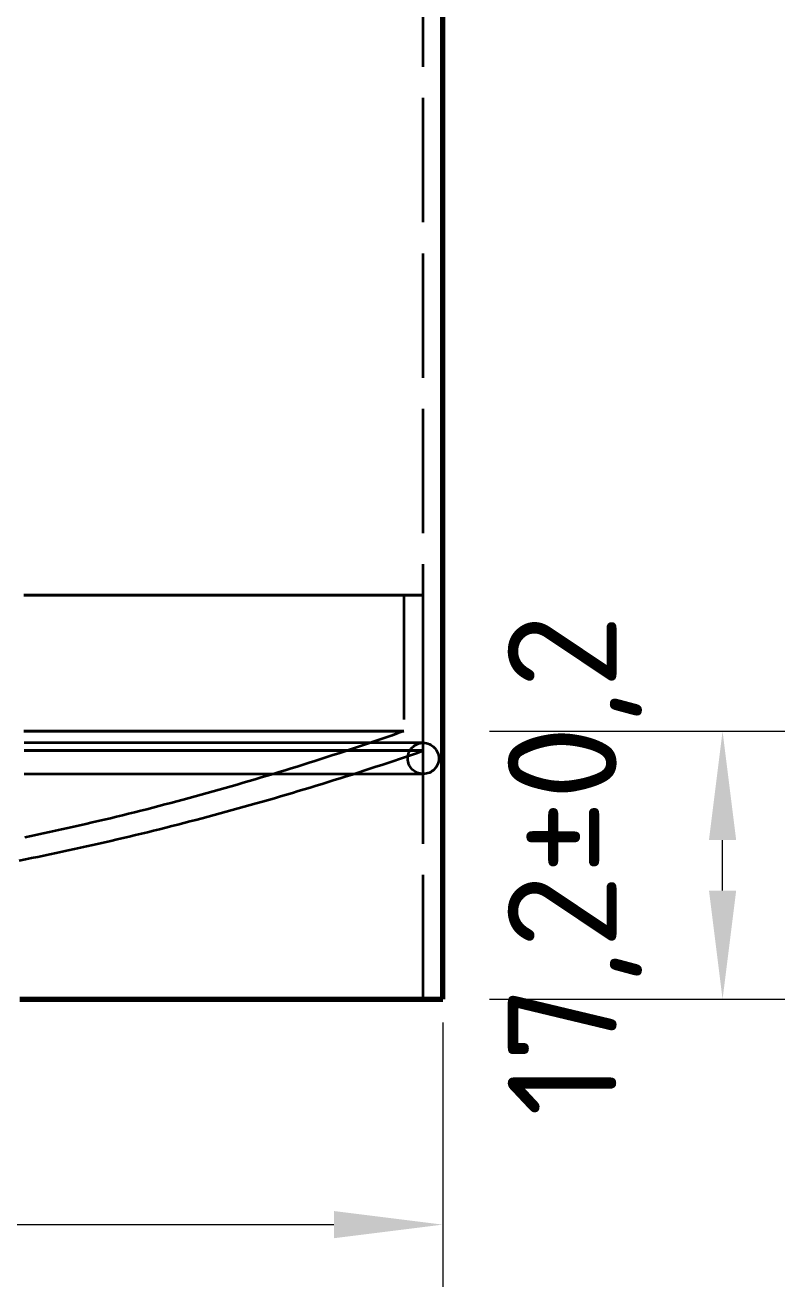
# Model space of a CAD drawing. Header units: millimetres. Extents: x 0 to 1554, y 0 to 420.
# Drawn here: x 138.32 to 162.75, y 157.38 to 197.97 of the extents above; entities that cross this region are included whole.
import ezdxf

# ---------------------------------------------------------------- set-up
doc = ezdxf.new("R2010")
doc.units = ezdxf.units.MM
doc.linetypes.add('IRAM-E-TRAZOS', pattern=[5, 4, -1])
for name, color, linetype, lineweight in [('01-VISIBLE', 7, 'CONTINUOUS', 70), ('02-OCULTA', 4, 'IRAM-E-TRAZOS', 35), ('04-COTA', 3, 'CONTINUOUS', 18)]:
    doc.layers.add(name, color=color, linetype=linetype, lineweight=lineweight)
doc.styles.add('ISO3098', font='isocpeur.ttf')
doc.dimstyles.new('FLAMA-IRAM', dxfattribs={"dimtxt": 3.5, "dimasz": 3.5, "dimexe": 2, "dimexo": 1.5, "dimgap": 1, "dimtad": 1, "dimdec": 1, "dimtxsty": 'ISO3098', "dimblk": 'IRAM_FLECHA', "dimblk1": 'IRAM_FLECHA', "dimblk2": 'IRAM_FLECHA', "dimcen": 2.5, "dimclrd": 256, "dimclre": 256, "dimclrt": 256, "dimazin": 3, "dimtfac": 1, "dimtmove": 0, "dimatfit": 3, "dimlwd": 18, "dimlwe": 18})

# ---------------------------------------------------------------- blocks, each defined once
blk = doc.blocks.new('IRAM_FLECHA')
blk.add_solid([(0, 0), (-1, 0.125), (-1, -0.125)])

msp = doc.modelspace()

# ---------------------------------------------------------------- linework, layer by layer
at = {"layer": '01-VISIBLE'}
msp.add_line((151.75, 166.625), (151.75, 294.806), dxfattribs=at)
msp.add_lwpolyline([(138.15, 166.625), (138.35, 166.625), (138.55, 166.625), (138.75, 166.625), (138.95, 166.625), (139.15, 166.625), (139.35, 166.625), (139.55, 166.625), (139.75, 166.625), (139.95, 166.625), (140.15, 166.625), (140.35, 166.625), (140.55, 166.625), (140.75, 166.625), (140.95, 166.625), (141.15, 166.625), (141.35, 166.625), (141.55, 166.625), (141.75, 166.625), (141.95, 166.625), (142.15, 166.625), (142.35, 166.625), (142.55, 166.625), (142.75, 166.625), (142.95, 166.625), (143.15, 166.625), (143.35, 166.625), (143.55, 166.625), (143.75, 166.625), (143.95, 166.625), (144.15, 166.625), (144.35, 166.625), (144.55, 166.625), (144.75, 166.625), (144.95, 166.625), (145.15, 166.625), (145.35, 166.625), (145.55, 166.625), (145.75, 166.625), (145.95, 166.625), (146.15, 166.625), (146.35, 166.625), (146.55, 166.625), (146.75, 166.625), (146.95, 166.625), (147.15, 166.625), (147.35, 166.625), (147.55, 166.625), (147.75, 166.625), (147.95, 166.625), (148.15, 166.625), (148.35, 166.625), (148.55, 166.625), (148.75, 166.625), (148.95, 166.625), (149.15, 166.625), (149.35, 166.625), (149.55, 166.625), (149.75, 166.625), (149.95, 166.625), (150.15, 166.625), (150.35, 166.625), (150.55, 166.625), (150.75, 166.625), (150.95, 166.625), (151.15, 166.625), (151.35, 166.625), (151.55, 166.625), (151.75, 166.625)], dxfattribs=at)
at = {"layer": '02-OCULTA'}
for p, q in [((151.125, 166.625), (151.125, 294.806)), ((150.5, 179.625), (150.5, 175.25)), ((151.125, 174.625), (151.125, 179.625))]:
    msp.add_line(p, q, dxfattribs=at)
for points in [[(150.5, 179.625), (150.3, 179.625), (150.099, 179.625), (149.899, 179.625), (149.699, 179.625), (149.498, 179.625), (149.298, 179.625), (149.098, 179.625), (148.897, 179.625), (148.697, 179.625), (148.497, 179.625), (148.296, 179.625), (148.096, 179.625), (147.896, 179.625), (147.695, 179.625), (147.495, 179.625), (147.295, 179.625), (147.094, 179.625), (146.894, 179.625), (146.694, 179.625), (146.493, 179.625), (146.293, 179.625), (146.093, 179.625), (145.892, 179.625), (145.692, 179.625), (145.492, 179.625), (145.291, 179.625), (145.091, 179.625), (144.891, 179.625), (144.69, 179.625), (144.49, 179.625), (144.29, 179.625), (144.089, 179.625), (143.889, 179.625), (143.689, 179.625), (143.488, 179.625), (143.288, 179.625), (143.088, 179.625), (142.887, 179.625), (142.687, 179.625), (142.487, 179.625), (142.286, 179.625), (142.086, 179.625), (141.886, 179.625), (141.685, 179.625), (141.485, 179.625), (141.285, 179.625), (141.084, 179.625), (140.884, 179.625), (140.684, 179.625), (140.483, 179.625), (140.283, 179.625), (140.082, 179.625), (139.882, 179.625), (139.682, 179.625), (139.481, 179.625), (139.281, 179.625), (139.081, 179.625), (138.88, 179.625), (138.68, 179.625), (138.48, 179.625), (138.279, 179.625)], [(138.279, 179.625), (138.48, 179.625), (138.68, 179.625), (138.88, 179.625), (139.081, 179.625), (139.281, 179.625), (139.481, 179.625), (139.682, 179.625), (139.882, 179.625), (140.082, 179.625), (140.283, 179.625), (140.483, 179.625), (140.684, 179.625), (140.884, 179.625), (141.084, 179.625), (141.285, 179.625), (141.485, 179.625), (141.685, 179.625), (141.886, 179.625), (142.086, 179.625), (142.286, 179.625), (142.487, 179.625), (142.687, 179.625), (142.887, 179.625), (143.088, 179.625), (143.288, 179.625), (143.488, 179.625), (143.689, 179.625), (143.889, 179.625), (144.089, 179.625), (144.29, 179.625), (144.49, 179.625), (144.69, 179.625), (144.891, 179.625), (145.091, 179.625), (145.291, 179.625), (145.492, 179.625), (145.692, 179.625), (145.892, 179.625), (146.093, 179.625), (146.293, 179.625), (146.493, 179.625), (146.694, 179.625), (146.894, 179.625), (147.094, 179.625), (147.295, 179.625), (147.495, 179.625), (147.695, 179.625), (147.896, 179.625), (148.096, 179.625), (148.296, 179.625), (148.497, 179.625), (148.697, 179.625), (148.897, 179.625), (149.098, 179.625), (149.298, 179.625), (149.498, 179.625), (149.699, 179.625), (149.899, 179.625), (150.099, 179.625), (150.3, 179.625), (150.5, 179.625)], [(151.125, 179.625), (150.925, 179.625), (150.724, 179.625), (150.524, 179.625), (150.323, 179.625), (150.123, 179.625), (149.922, 179.625), (149.722, 179.625), (149.521, 179.625), (149.321, 179.625), (149.12, 179.625), (148.92, 179.625), (148.719, 179.625), (148.519, 179.625), (148.318, 179.625), (148.118, 179.625), (147.917, 179.625), (147.717, 179.625), (147.516, 179.625), (147.316, 179.625), (147.115, 179.625), (146.915, 179.625), (146.714, 179.625), (146.514, 179.625), (146.313, 179.625), (146.113, 179.625), (145.912, 179.625), (145.712, 179.625), (145.511, 179.625), (145.311, 179.625), (145.11, 179.625), (144.91, 179.625), (144.709, 179.625), (144.509, 179.625), (144.308, 179.625), (144.108, 179.625), (143.907, 179.625), (143.707, 179.625), (143.506, 179.625), (143.306, 179.625), (143.105, 179.625), (142.905, 179.625), (142.704, 179.625), (142.504, 179.625), (142.303, 179.625), (142.103, 179.625), (141.902, 179.625), (141.702, 179.625), (141.501, 179.625), (141.301, 179.625), (141.1, 179.625), (140.9, 179.625), (140.699, 179.625), (140.499, 179.625), (140.298, 179.625), (140.098, 179.625), (139.897, 179.625), (139.697, 179.625), (139.496, 179.625), (139.296, 179.625), (139.095, 179.625), (138.895, 179.625), (138.694, 179.625), (138.494, 179.625), (138.293, 179.625)], [(138.293, 179.625), (138.494, 179.625), (138.694, 179.625), (138.895, 179.625), (139.095, 179.625), (139.296, 179.625), (139.496, 179.625), (139.697, 179.625), (139.897, 179.625), (140.098, 179.625), (140.298, 179.625), (140.499, 179.625), (140.699, 179.625), (140.9, 179.625), (141.1, 179.625), (141.301, 179.625), (141.501, 179.625), (141.702, 179.625), (141.902, 179.625), (142.103, 179.625), (142.303, 179.625), (142.504, 179.625), (142.704, 179.625), (142.905, 179.625), (143.105, 179.625), (143.306, 179.625), (143.506, 179.625), (143.707, 179.625), (143.907, 179.625), (144.108, 179.625), (144.308, 179.625), (144.509, 179.625), (144.709, 179.625), (144.91, 179.625), (145.11, 179.625), (145.311, 179.625), (145.511, 179.625), (145.712, 179.625), (145.912, 179.625), (146.113, 179.625), (146.313, 179.625), (146.514, 179.625), (146.714, 179.625), (146.915, 179.625), (147.115, 179.625), (147.316, 179.625), (147.516, 179.625), (147.717, 179.625), (147.917, 179.625), (148.118, 179.625), (148.318, 179.625), (148.519, 179.625), (148.719, 179.625), (148.92, 179.625), (149.12, 179.625), (149.321, 179.625), (149.521, 179.625), (149.722, 179.625), (149.922, 179.625), (150.123, 179.625), (150.323, 179.625), (150.524, 179.625), (150.724, 179.625), (150.925, 179.625), (151.125, 179.625)], [(150.5, 175.25), (150.3, 175.25), (150.099, 175.25), (149.899, 175.25), (149.699, 175.25), (149.498, 175.25), (149.298, 175.25), (149.098, 175.25), (148.897, 175.25), (148.697, 175.25), (148.497, 175.25), (148.296, 175.25), (148.096, 175.25), (147.896, 175.25), (147.695, 175.25), (147.495, 175.25), (147.295, 175.25), (147.094, 175.25), (146.894, 175.25), (146.694, 175.25), (146.493, 175.25), (146.293, 175.25), (146.093, 175.25), (145.892, 175.25), (145.692, 175.25), (145.492, 175.25), (145.291, 175.25), (145.091, 175.25), (144.891, 175.25), (144.69, 175.25), (144.49, 175.25), (144.29, 175.25), (144.089, 175.25), (143.889, 175.25), (143.689, 175.25), (143.488, 175.25), (143.288, 175.25), (143.088, 175.25), (142.887, 175.25), (142.687, 175.25), (142.487, 175.25), (142.286, 175.25), (142.086, 175.25), (141.886, 175.25), (141.685, 175.25), (141.485, 175.25), (141.285, 175.25), (141.084, 175.25), (140.884, 175.25), (140.684, 175.25), (140.483, 175.25), (140.283, 175.25), (140.082, 175.25), (139.882, 175.25), (139.682, 175.25), (139.481, 175.25), (139.281, 175.25), (139.081, 175.25), (138.88, 175.25), (138.68, 175.25), (138.48, 175.25), (138.279, 175.25)], [(138.279, 175.25), (138.48, 175.25), (138.68, 175.25), (138.88, 175.25), (139.081, 175.25), (139.281, 175.25), (139.481, 175.25), (139.682, 175.25), (139.882, 175.25), (140.082, 175.25), (140.283, 175.25), (140.483, 175.25), (140.684, 175.25), (140.884, 175.25), (141.084, 175.25), (141.285, 175.25), (141.485, 175.25), (141.685, 175.25), (141.886, 175.25), (142.086, 175.25), (142.286, 175.25), (142.487, 175.25), (142.687, 175.25), (142.887, 175.25), (143.088, 175.25), (143.288, 175.25), (143.488, 175.25), (143.689, 175.25), (143.889, 175.25), (144.089, 175.25), (144.29, 175.25), (144.49, 175.25), (144.69, 175.25), (144.891, 175.25), (145.091, 175.25), (145.291, 175.25), (145.492, 175.25), (145.692, 175.25), (145.892, 175.25), (146.093, 175.25), (146.293, 175.25), (146.493, 175.25), (146.694, 175.25), (146.894, 175.25), (147.094, 175.25), (147.295, 175.25), (147.495, 175.25), (147.695, 175.25), (147.896, 175.25), (148.096, 175.25), (148.296, 175.25), (148.497, 175.25), (148.697, 175.25), (148.897, 175.25), (149.098, 175.25), (149.298, 175.25), (149.498, 175.25), (149.699, 175.25), (149.899, 175.25), (150.099, 175.25), (150.3, 175.25), (150.5, 175.25)], [(150.5, 175.25), (150.31, 175.183), (150.121, 175.117), (149.931, 175.051), (149.741, 174.985), (149.55, 174.92), (149.36, 174.855), (149.17, 174.791), (148.979, 174.727), (148.788, 174.663), (148.598, 174.6), (148.407, 174.537), (148.216, 174.475), (148.024, 174.413), (147.833, 174.351), (147.642, 174.29), (147.45, 174.229), (147.258, 174.168), (147.066, 174.108), (146.874, 174.048), (146.682, 173.989), (146.49, 173.93), (146.298, 173.872), (146.105, 173.814), (145.913, 173.756), (145.72, 173.699), (145.527, 173.642), (145.334, 173.585), (145.141, 173.529), (144.948, 173.473), (144.755, 173.418), (144.561, 173.363), (144.368, 173.309), (144.174, 173.255), (143.981, 173.201), (143.787, 173.148), (143.593, 173.095), (143.399, 173.043), (143.204, 172.991), (143.01, 172.939), (142.816, 172.888), (142.621, 172.837), (142.426, 172.787), (142.232, 172.737), (142.037, 172.688), (141.842, 172.639), (141.647, 172.59), (141.452, 172.542), (141.256, 172.494), (141.061, 172.447), (140.865, 172.4), (140.67, 172.354), (140.474, 172.308), (140.278, 172.262), (140.082, 172.217), (139.886, 172.172), (139.69, 172.128), (139.494, 172.084), (139.298, 172.041), (139.101, 171.998), (138.905, 171.955), (138.708, 171.913), (138.512, 171.871), (138.315, 171.83)], [(138.133, 171.094), (138.33, 171.134), (138.527, 171.173), (138.725, 171.213), (138.921, 171.254), (139.118, 171.295), (139.315, 171.336), (139.512, 171.378), (139.709, 171.42), (139.905, 171.463), (140.101, 171.506), (140.298, 171.549), (140.494, 171.593), (140.69, 171.637), (140.886, 171.682), (141.082, 171.727), (141.278, 171.773), (141.474, 171.819), (141.67, 171.865), (141.865, 171.912), (142.061, 171.959), (142.256, 172.007), (142.451, 172.055), (142.647, 172.103), (142.842, 172.152), (143.037, 172.201), (143.231, 172.251), (143.426, 172.301), (143.621, 172.351), (143.815, 172.402), (144.01, 172.454), (144.204, 172.505), (144.399, 172.557), (144.593, 172.61), (144.787, 172.663), (144.981, 172.716), (145.174, 172.77), (145.368, 172.824), (145.562, 172.878), (145.755, 172.933), (145.949, 172.988), (146.142, 173.044), (146.335, 173.1), (146.528, 173.156), (146.721, 173.213), (146.914, 173.27), (147.106, 173.328), (147.299, 173.386), (147.491, 173.444), (147.684, 173.503), (147.876, 173.562), (148.068, 173.621), (148.26, 173.681), (148.452, 173.742), (148.644, 173.802), (148.835, 173.863), (149.027, 173.925), (149.218, 173.987), (149.409, 174.049), (149.6, 174.111), (149.791, 174.174), (149.982, 174.237), (150.173, 174.301), (150.364, 174.365), (150.554, 174.43), (150.745, 174.494), (150.935, 174.559), (151.125, 174.625)], [(151.125, 174.875), (150.925, 174.875), (150.724, 174.875), (150.524, 174.875), (150.323, 174.875), (150.123, 174.875), (149.922, 174.875), (149.722, 174.875), (149.521, 174.875), (149.321, 174.875), (149.12, 174.875), (148.92, 174.875), (148.719, 174.875), (148.519, 174.875), (148.318, 174.875), (148.118, 174.875), (147.917, 174.875), (147.717, 174.875), (147.516, 174.875), (147.316, 174.875), (147.115, 174.875), (146.915, 174.875), (146.714, 174.875), (146.514, 174.875), (146.313, 174.875), (146.113, 174.875), (145.912, 174.875), (145.712, 174.875), (145.511, 174.875), (145.311, 174.875), (145.11, 174.875), (144.91, 174.875), (144.709, 174.875), (144.509, 174.875), (144.308, 174.875), (144.108, 174.875), (143.907, 174.875), (143.707, 174.875), (143.506, 174.875), (143.306, 174.875), (143.105, 174.875), (142.905, 174.875), (142.704, 174.875), (142.504, 174.875), (142.303, 174.875), (142.103, 174.875), (141.902, 174.875), (141.702, 174.875), (141.501, 174.875), (141.301, 174.875), (141.1, 174.875), (140.9, 174.875), (140.699, 174.875), (140.499, 174.875), (140.298, 174.875), (140.098, 174.875), (139.897, 174.875), (139.697, 174.875), (139.496, 174.875), (139.296, 174.875), (139.095, 174.875), (138.895, 174.875), (138.694, 174.875), (138.494, 174.875), (138.293, 174.875)], [(151.125, 174.875), (150.925, 174.875), (150.724, 174.875), (150.524, 174.875), (150.323, 174.875), (150.123, 174.875), (149.922, 174.875), (149.722, 174.875), (149.521, 174.875), (149.321, 174.875), (149.12, 174.875), (148.92, 174.875), (148.719, 174.875), (148.519, 174.875), (148.318, 174.875), (148.118, 174.875), (147.917, 174.875), (147.717, 174.875), (147.516, 174.875), (147.316, 174.875), (147.115, 174.875), (146.915, 174.875), (146.714, 174.875), (146.514, 174.875), (146.313, 174.875), (146.113, 174.875), (145.912, 174.875), (145.712, 174.875), (145.511, 174.875), (145.311, 174.875), (145.11, 174.875), (144.91, 174.875), (144.709, 174.875), (144.509, 174.875), (144.308, 174.875), (144.108, 174.875), (143.907, 174.875), (143.707, 174.875), (143.506, 174.875), (143.306, 174.875), (143.105, 174.875), (142.905, 174.875), (142.704, 174.875), (142.504, 174.875), (142.303, 174.875), (142.103, 174.875), (141.902, 174.875), (141.702, 174.875), (141.501, 174.875), (141.301, 174.875), (141.1, 174.875), (140.9, 174.875), (140.699, 174.875), (140.499, 174.875), (140.298, 174.875), (140.098, 174.875), (139.897, 174.875), (139.697, 174.875), (139.496, 174.875), (139.296, 174.875), (139.095, 174.875), (138.895, 174.875), (138.694, 174.875), (138.494, 174.875), (138.293, 174.875)], [(151.125, 174.625), (150.925, 174.625), (150.724, 174.625), (150.524, 174.625), (150.323, 174.625), (150.123, 174.625), (149.922, 174.625), (149.722, 174.625), (149.521, 174.625), (149.321, 174.625), (149.12, 174.625), (148.92, 174.625), (148.719, 174.625), (148.519, 174.625), (148.318, 174.625), (148.118, 174.625), (147.917, 174.625), (147.717, 174.625), (147.516, 174.625), (147.316, 174.625), (147.115, 174.625), (146.915, 174.625), (146.714, 174.625), (146.514, 174.625), (146.313, 174.625), (146.113, 174.625), (145.912, 174.625), (145.712, 174.625), (145.511, 174.625), (145.311, 174.625), (145.11, 174.625), (144.91, 174.625), (144.709, 174.625), (144.509, 174.625), (144.308, 174.625), (144.108, 174.625), (143.907, 174.625), (143.707, 174.625), (143.506, 174.625), (143.306, 174.625), (143.105, 174.625), (142.905, 174.625), (142.704, 174.625), (142.504, 174.625), (142.303, 174.625), (142.103, 174.625), (141.902, 174.625), (141.702, 174.625), (141.501, 174.625), (141.301, 174.625), (141.1, 174.625), (140.9, 174.625), (140.699, 174.625), (140.499, 174.625), (140.298, 174.625), (140.098, 174.625), (139.897, 174.625), (139.697, 174.625), (139.496, 174.625), (139.296, 174.625), (139.095, 174.625), (138.895, 174.625), (138.694, 174.625), (138.494, 174.625), (138.293, 174.625)], [(138.293, 174.625), (138.494, 174.625), (138.694, 174.625), (138.895, 174.625), (139.095, 174.625), (139.296, 174.625), (139.496, 174.625), (139.697, 174.625), (139.897, 174.625), (140.098, 174.625), (140.298, 174.625), (140.499, 174.625), (140.699, 174.625), (140.9, 174.625), (141.1, 174.625), (141.301, 174.625), (141.501, 174.625), (141.702, 174.625), (141.902, 174.625), (142.103, 174.625), (142.303, 174.625), (142.504, 174.625), (142.704, 174.625), (142.905, 174.625), (143.105, 174.625), (143.306, 174.625), (143.506, 174.625), (143.707, 174.625), (143.907, 174.625), (144.108, 174.625), (144.308, 174.625), (144.509, 174.625), (144.709, 174.625), (144.91, 174.625), (145.11, 174.625), (145.311, 174.625), (145.511, 174.625), (145.712, 174.625), (145.912, 174.625), (146.113, 174.625), (146.313, 174.625), (146.514, 174.625), (146.714, 174.625), (146.915, 174.625), (147.115, 174.625), (147.316, 174.625), (147.516, 174.625), (147.717, 174.625), (147.917, 174.625), (148.118, 174.625), (148.318, 174.625), (148.519, 174.625), (148.719, 174.625), (148.92, 174.625), (149.12, 174.625), (149.321, 174.625), (149.521, 174.625), (149.722, 174.625), (149.922, 174.625), (150.123, 174.625), (150.323, 174.625), (150.524, 174.625), (150.724, 174.625), (150.925, 174.625), (151.125, 174.625)], [(138.293, 173.875), (138.494, 173.875), (138.694, 173.875), (138.895, 173.875), (139.095, 173.875), (139.296, 173.875), (139.496, 173.875), (139.697, 173.875), (139.897, 173.875), (140.098, 173.875), (140.298, 173.875), (140.499, 173.875), (140.699, 173.875), (140.9, 173.875), (141.1, 173.875), (141.301, 173.875), (141.501, 173.875), (141.702, 173.875), (141.902, 173.875), (142.103, 173.875), (142.303, 173.875), (142.504, 173.875), (142.704, 173.875), (142.905, 173.875), (143.105, 173.875), (143.306, 173.875), (143.506, 173.875), (143.707, 173.875), (143.907, 173.875), (144.108, 173.875), (144.308, 173.875), (144.509, 173.875), (144.709, 173.875), (144.91, 173.875), (145.11, 173.875), (145.311, 173.875), (145.511, 173.875), (145.712, 173.875), (145.912, 173.875), (146.113, 173.875), (146.313, 173.875), (146.514, 173.875), (146.714, 173.875), (146.915, 173.875), (147.115, 173.875), (147.316, 173.875), (147.516, 173.875), (147.717, 173.875), (147.917, 173.875), (148.118, 173.875), (148.318, 173.875), (148.519, 173.875), (148.719, 173.875), (148.92, 173.875), (149.12, 173.875), (149.321, 173.875), (149.521, 173.875), (149.722, 173.875), (149.922, 173.875), (150.123, 173.875), (150.323, 173.875), (150.524, 173.875), (150.724, 173.875), (150.925, 173.875), (151.125, 173.875)], [(138.293, 173.875), (138.494, 173.875), (138.694, 173.875), (138.895, 173.875), (139.095, 173.875), (139.296, 173.875), (139.496, 173.875), (139.697, 173.875), (139.897, 173.875), (140.098, 173.875), (140.298, 173.875), (140.499, 173.875), (140.699, 173.875), (140.9, 173.875), (141.1, 173.875), (141.301, 173.875), (141.501, 173.875), (141.702, 173.875), (141.902, 173.875), (142.103, 173.875), (142.303, 173.875), (142.504, 173.875), (142.704, 173.875), (142.905, 173.875), (143.105, 173.875), (143.306, 173.875), (143.506, 173.875), (143.707, 173.875), (143.907, 173.875), (144.108, 173.875), (144.308, 173.875), (144.509, 173.875), (144.709, 173.875), (144.91, 173.875), (145.11, 173.875), (145.311, 173.875), (145.511, 173.875), (145.712, 173.875), (145.912, 173.875), (146.113, 173.875), (146.313, 173.875), (146.514, 173.875), (146.714, 173.875), (146.915, 173.875), (147.115, 173.875), (147.316, 173.875), (147.516, 173.875), (147.717, 173.875), (147.917, 173.875), (148.118, 173.875), (148.318, 173.875), (148.519, 173.875), (148.719, 173.875), (148.92, 173.875), (149.12, 173.875), (149.321, 173.875), (149.521, 173.875), (149.722, 173.875), (149.922, 173.875), (150.123, 173.875), (150.323, 173.875), (150.524, 173.875), (150.724, 173.875), (150.925, 173.875), (151.125, 173.875)], [(151.75, 166.625), (151.55, 166.625), (151.35, 166.625), (151.15, 166.625), (150.95, 166.625), (150.75, 166.625), (150.55, 166.625), (150.35, 166.625), (150.15, 166.625), (149.95, 166.625), (149.75, 166.625), (149.55, 166.625), (149.35, 166.625), (149.15, 166.625), (148.95, 166.625), (148.75, 166.625), (148.55, 166.625), (148.35, 166.625), (148.15, 166.625), (147.95, 166.625), (147.75, 166.625), (147.55, 166.625), (147.35, 166.625), (147.15, 166.625), (146.95, 166.625), (146.75, 166.625), (146.55, 166.625), (146.35, 166.625), (146.15, 166.625), (145.95, 166.625), (145.75, 166.625), (145.55, 166.625), (145.35, 166.625), (145.15, 166.625), (144.95, 166.625), (144.75, 166.625), (144.55, 166.625), (144.35, 166.625), (144.15, 166.625), (143.95, 166.625), (143.75, 166.625), (143.55, 166.625), (143.35, 166.625), (143.15, 166.625), (142.95, 166.625), (142.75, 166.625), (142.55, 166.625), (142.35, 166.625), (142.15, 166.625), (141.95, 166.625), (141.75, 166.625), (141.55, 166.625), (141.35, 166.625), (141.15, 166.625), (140.95, 166.625), (140.75, 166.625), (140.55, 166.625), (140.35, 166.625), (140.15, 166.625), (139.95, 166.625), (139.75, 166.625), (139.55, 166.625), (139.35, 166.625), (139.15, 166.625), (138.95, 166.625), (138.75, 166.625), (138.55, 166.625), (138.35, 166.625), (138.15, 166.625)], [(151.125, 166.625), (150.925, 166.625), (150.724, 166.625), (150.524, 166.625), (150.323, 166.625), (150.123, 166.625), (149.922, 166.625), (149.722, 166.625), (149.521, 166.625), (149.321, 166.625), (149.12, 166.625), (148.92, 166.625), (148.719, 166.625), (148.519, 166.625), (148.318, 166.625), (148.118, 166.625), (147.917, 166.625), (147.717, 166.625), (147.516, 166.625), (147.316, 166.625), (147.115, 166.625), (146.915, 166.625), (146.714, 166.625), (146.514, 166.625), (146.313, 166.625), (146.113, 166.625), (145.912, 166.625), (145.712, 166.625), (145.511, 166.625), (145.311, 166.625), (145.11, 166.625), (144.91, 166.625), (144.709, 166.625), (144.509, 166.625), (144.308, 166.625), (144.108, 166.625), (143.907, 166.625), (143.707, 166.625), (143.506, 166.625), (143.306, 166.625), (143.105, 166.625), (142.905, 166.625), (142.704, 166.625), (142.504, 166.625), (142.303, 166.625), (142.103, 166.625), (141.902, 166.625), (141.702, 166.625), (141.501, 166.625), (141.301, 166.625), (141.1, 166.625), (140.9, 166.625), (140.699, 166.625), (140.499, 166.625), (140.298, 166.625), (140.098, 166.625), (139.897, 166.625), (139.697, 166.625), (139.496, 166.625), (139.296, 166.625), (139.095, 166.625), (138.895, 166.625), (138.694, 166.625), (138.494, 166.625), (138.293, 166.625)], [(138.293, 166.625), (138.494, 166.625), (138.694, 166.625), (138.895, 166.625), (139.095, 166.625), (139.296, 166.625), (139.496, 166.625), (139.697, 166.625), (139.897, 166.625), (140.098, 166.625), (140.298, 166.625), (140.499, 166.625), (140.699, 166.625), (140.9, 166.625), (141.1, 166.625), (141.301, 166.625), (141.501, 166.625), (141.702, 166.625), (141.902, 166.625), (142.103, 166.625), (142.303, 166.625), (142.504, 166.625), (142.704, 166.625), (142.905, 166.625), (143.105, 166.625), (143.306, 166.625), (143.506, 166.625), (143.707, 166.625), (143.907, 166.625), (144.108, 166.625), (144.308, 166.625), (144.509, 166.625), (144.709, 166.625), (144.91, 166.625), (145.11, 166.625), (145.311, 166.625), (145.511, 166.625), (145.712, 166.625), (145.912, 166.625), (146.113, 166.625), (146.313, 166.625), (146.514, 166.625), (146.714, 166.625), (146.915, 166.625), (147.115, 166.625), (147.316, 166.625), (147.516, 166.625), (147.717, 166.625), (147.917, 166.625), (148.118, 166.625), (148.318, 166.625), (148.519, 166.625), (148.719, 166.625), (148.92, 166.625), (149.12, 166.625), (149.321, 166.625), (149.521, 166.625), (149.722, 166.625), (149.922, 166.625), (150.123, 166.625), (150.323, 166.625), (150.524, 166.625), (150.724, 166.625), (150.925, 166.625), (151.125, 166.625)]]:
    msp.add_lwpolyline(points, dxfattribs=at)
msp.add_circle((151.125, 174.375), 0.5, dxfattribs=at)

# ---------------------------------------------------------------- dimensions: what is measured, and where the dimension line sits
at = {"layer": '04-COTA'}
msp.add_linear_dim(base=(160.75, 166.625), p1=(151.75, 166.625), p2=(151.75, 175.25), angle=90, text='<>±0,2', dimstyle='FLAMA-IRAM', override={"dimlfac": 2}, dxfattribs=at).render()
msp.add_linear_dim(base=(89.75, 159.375), p1=(89.75, 167.375), p2=(151.75, 167.375), text='%%c<>±0,5', dimstyle='FLAMA-IRAM', override={"dimlfac": 2}, dxfattribs=at).render()

doc.saveas('drawing.dxf')
